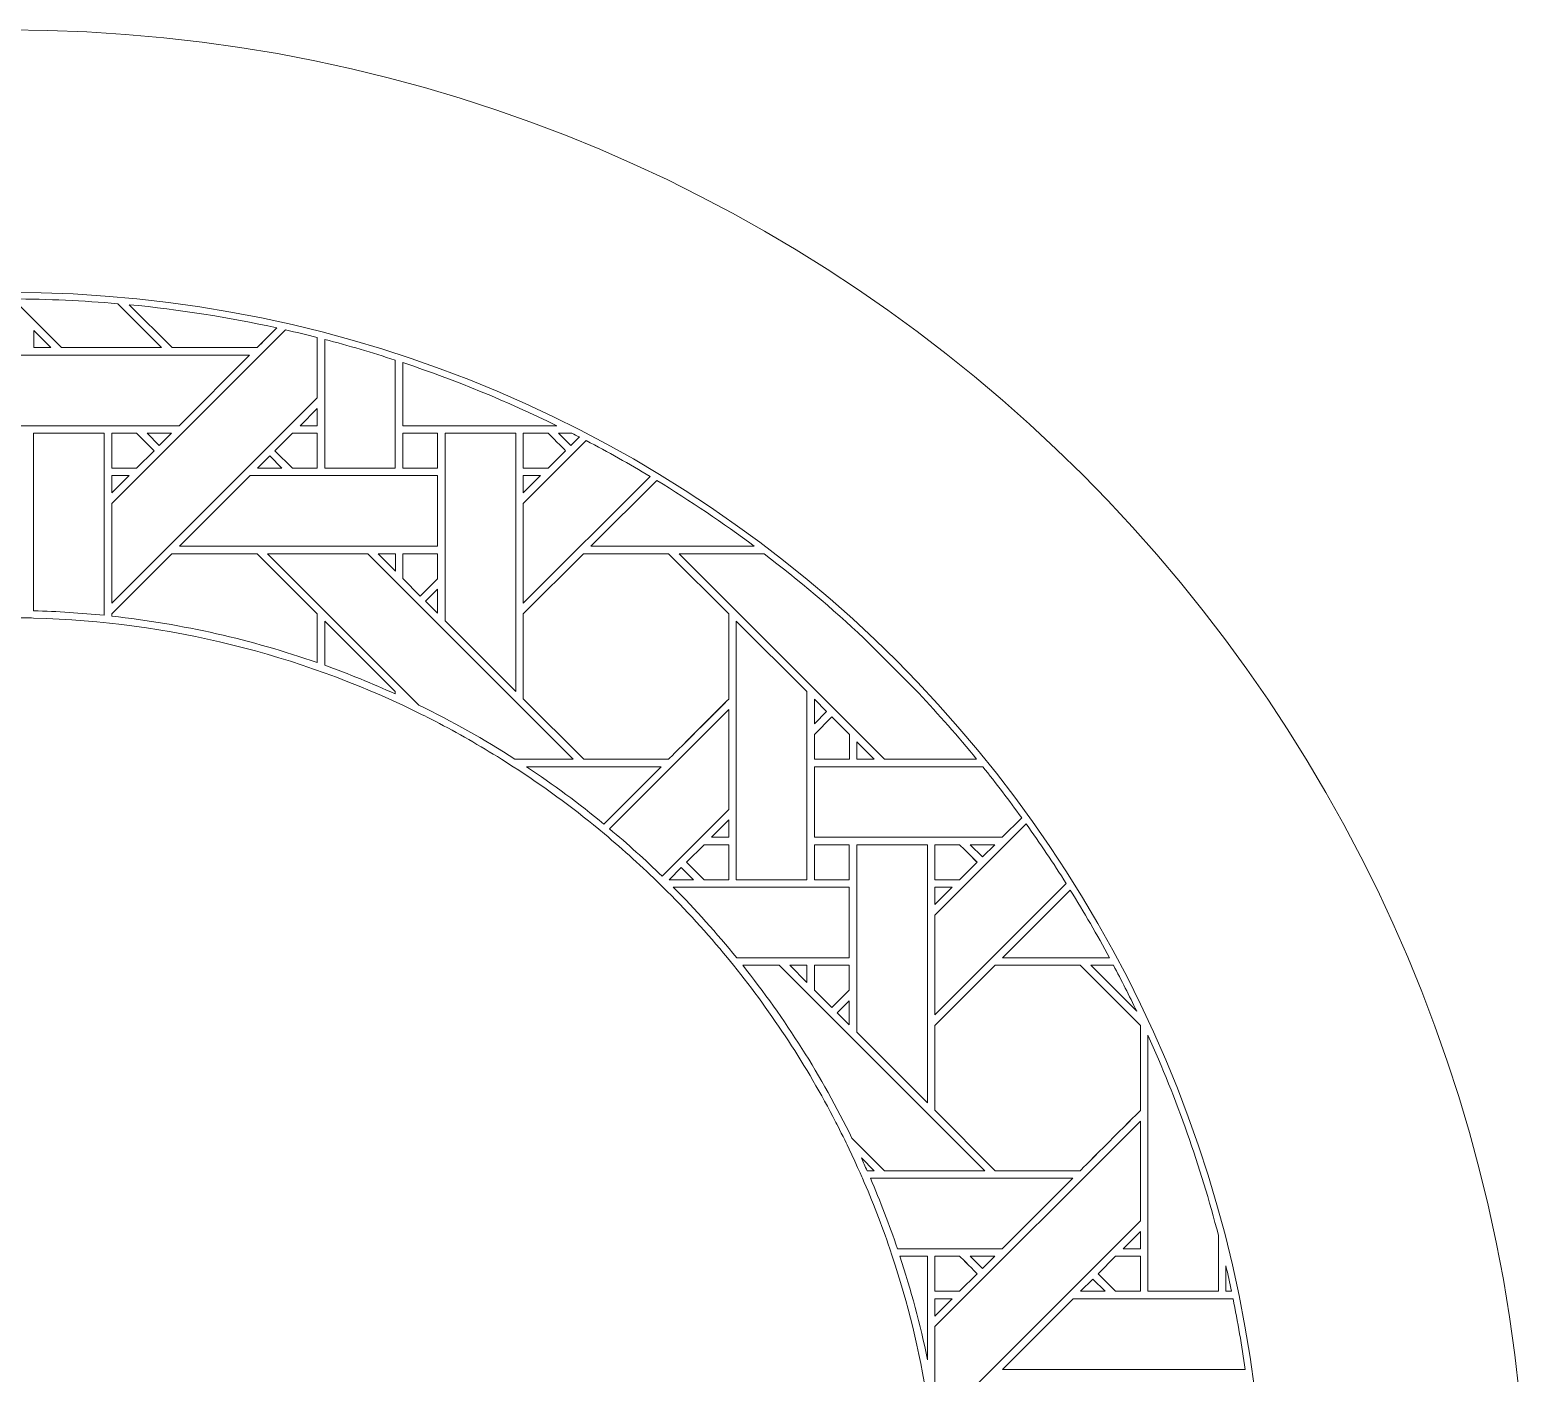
# Model space of a CAD drawing. Header units: inches. Extents: x 8.9 to 15.9, y 4.1 to 14.1.
# Drawn here: x 12.432 to 15.883, y 10.998 to 14.095 of the extents above; entities that cross this region are included whole.
import ezdxf

# ---------------------------------------------------------------- set-up
doc = ezdxf.new("R2010")
doc.units = ezdxf.units.IN
doc.header["$MEASUREMENT"] = 0
doc.layers.add('Design', color=7, linetype='Continuous', lineweight=0)

msp = doc.modelspace()

# ---------------------------------------------------------------- linework, layer by layer
at = {"layer": 'Design'}
for points, knots in [([(12.3829, 14.0948), (10.4499, 14.0948), (8.8829, 12.5278), (8.8829, 10.5948), (8.8829, 10.5948), (8.8829, 4.0948), (8.8829, 4.0948), (8.8829, 4.0948), (15.8829, 4.0948), (15.8829, 4.0948), (15.8829, 4.0948), (15.8829, 10.5948), (15.8829, 10.5948), (15.8829, 12.5278), (14.3159, 14.0948), (12.3829, 14.0948)], [0, 0, 0, 0, 1, 1, 1, 2, 2, 2, 3, 3, 3, 4, 4, 4, 5, 5, 5, 5]), ([(12.3829, 13.4898), (10.7865, 13.4898), (9.4879, 12.1911), (9.4879, 10.5948), (9.4879, 10.5948), (9.4879, 4.6998), (9.4879, 4.6998), (9.4879, 4.6998), (15.2779, 4.6998), (15.2779, 4.6998), (15.2779, 4.6998), (15.2779, 10.5948), (15.2779, 10.5948), (15.2779, 12.1911), (13.9792, 13.4898), (12.3829, 13.4898)], [0, 0, 0, 0, 1, 1, 1, 2, 2, 2, 3, 3, 3, 4, 4, 4, 5, 5, 5, 5]), ([(12.6341, 13.4637), (12.6341, 13.4637), (12.7354, 13.3623), (12.7354, 13.3623), (12.7354, 13.3623), (12.5044, 13.3623), (12.5044, 13.3623), (12.5044, 13.3623), (12.3921, 13.4746), (12.3921, 13.4746), (12.4736, 13.4744), (12.5543, 13.4706), (12.6341, 13.4637)], [0, 0, 0, 0, 1, 1, 1, 2, 2, 2, 3, 3, 3, 4, 4, 4, 4]), ([(13.0008, 13.4078), (12.9778, 13.3849), (12.9588, 13.3659), (12.9553, 13.3624), (12.9553, 13.3624), (12.7596, 13.3624), (12.7596, 13.3624), (12.7596, 13.3624), (12.6607, 13.4613), (12.6607, 13.4613), (12.7762, 13.4502), (12.8897, 13.4322), (13.0008, 13.4078)], [0, 0, 0, 0, 1, 1, 1, 2, 2, 2, 3, 3, 3, 4, 4, 4, 4]), ([(13.0008, 13.4078), (13.0008, 13.4078), (12.9553, 13.3624), (12.9553, 13.3624), (12.9553, 13.3624), (12.7596, 13.3624), (12.7596, 13.3624), (12.7596, 13.3624), (12.6607, 13.4613), (12.6607, 13.4613), (12.7762, 13.4502), (12.8897, 13.4322), (13.0008, 13.4078)], [0, 0, 0, 0, 1, 1, 1, 2, 2, 2, 3, 3, 3, 4, 4, 4, 4]), ([(12.4405, 13.3623), (12.4405, 13.3623), (12.4405, 13.4021), (12.4405, 13.4021), (12.4405, 13.4021), (12.4802, 13.3623), (12.4802, 13.3623), (12.4802, 13.3623), (12.4405, 13.3623), (12.4405, 13.3623)], [0, 0, 0, 0, 1, 1, 1, 2, 2, 2, 3, 3, 3, 3]), ([(13.0941, 13.3858), (13.0941, 13.3858), (13.0941, 13.2465), (13.0941, 13.2465), (13.0941, 13.2465), (12.6204, 12.7729), (12.6204, 12.7729), (12.6204, 12.7729), (12.6204, 13.003), (12.6204, 13.003), (12.6204, 13.003), (13.0209, 13.4034), (13.0209, 13.4034), (13.0454, 13.3978), (13.0698, 13.392), (13.0941, 13.3858)], [0, 0, 0, 0, 1, 1, 1, 2, 2, 2, 3, 3, 3, 4, 4, 4, 5, 5, 5, 5]), ([(13.1112, 13.3814), (13.1661, 13.367), (13.2204, 13.351), (13.274, 13.3335), (13.274, 13.3335), (13.274, 13.0843), (13.274, 13.0843), (13.274, 13.0843), (13.1112, 13.0843), (13.1112, 13.0843), (13.1112, 13.0843), (13.1112, 13.3814), (13.1112, 13.3814)], [0, 0, 0, 0, 1, 1, 1, 2, 2, 2, 3, 3, 3, 4, 4, 4, 4]), ([(12.9382, 13.3451), (12.9382, 13.3451), (12.7755, 13.1824), (12.7755, 13.1824), (12.7755, 13.1824), (12.3425, 13.1824), (12.3425, 13.1824), (12.3425, 13.1824), (12.3425, 13.3451), (12.3425, 13.3451), (12.3425, 13.3451), (12.9382, 13.3451), (12.9382, 13.3451)], [0, 0, 0, 0, 1, 1, 1, 2, 2, 2, 3, 3, 3, 4, 4, 4, 4]), ([(13.2913, 13.3278), (13.4135, 13.2871), (13.532, 13.2384), (13.6463, 13.1824), (13.6463, 13.1824), (13.2913, 13.1824), (13.2913, 13.1824), (13.2913, 13.1824), (13.2913, 13.3278), (13.2913, 13.3278)], [0, 0, 0, 0, 1, 1, 1, 2, 2, 2, 3, 3, 3, 3]), ([(13.0543, 13.1824), (13.0543, 13.1824), (13.0941, 13.2222), (13.0941, 13.2222), (13.0941, 13.2222), (13.0941, 13.1824), (13.0941, 13.1824), (13.0941, 13.1824), (13.0543, 13.1824), (13.0543, 13.1824)], [0, 0, 0, 0, 1, 1, 1, 2, 2, 2, 3, 3, 3, 3]), ([(12.6032, 12.7453), (12.5495, 12.7507), (12.4952, 12.7542), (12.4403, 12.7557), (12.4403, 12.7557), (12.4403, 13.1651), (12.4403, 13.1651), (12.4403, 13.1651), (12.6032, 13.1651), (12.6032, 13.1651), (12.6032, 13.1651), (12.6032, 12.7453), (12.6032, 12.7453)], [0, 0, 0, 0, 1, 1, 1, 2, 2, 2, 3, 3, 3, 4, 4, 4, 4]), ([(12.6204, 13.1651), (12.6204, 13.1651), (12.6775, 13.1651), (12.6775, 13.1651), (12.6826, 13.16), (12.7134, 13.1292), (12.7178, 13.1248), (12.7178, 13.1248), (12.6774, 13.0844), (12.6774, 13.0844), (12.6774, 13.0844), (12.6204, 13.0844), (12.6204, 13.0844), (12.6204, 13.0844), (12.6204, 13.1651), (12.6204, 13.1651)], [0, 0, 0, 0, 1, 1, 1, 2, 2, 2, 3, 3, 3, 4, 4, 4, 5, 5, 5, 5]), ([(12.6204, 13.0844), (12.6204, 13.0844), (12.6204, 13.1651), (12.6204, 13.1651), (12.6204, 13.1651), (12.6775, 13.1651), (12.6775, 13.1651), (12.6828, 13.1598), (12.7136, 13.129), (12.7178, 13.1248), (12.7178, 13.1248), (12.6774, 13.0844), (12.6774, 13.0844), (12.6774, 13.0844), (12.6204, 13.0844), (12.6204, 13.0844)], [0, 0, 0, 0, 1, 1, 1, 2, 2, 2, 3, 3, 3, 4, 4, 4, 5, 5, 5, 5]), ([(12.7018, 13.1651), (12.7018, 13.1651), (12.7583, 13.1651), (12.7583, 13.1651), (12.7583, 13.1651), (12.73, 13.1369), (12.73, 13.1369), (12.73, 13.1369), (12.7018, 13.1651), (12.7018, 13.1651)], [0, 0, 0, 0, 1, 1, 1, 2, 2, 2, 3, 3, 3, 3]), ([(13.0941, 13.1652), (13.0941, 13.1652), (13.0941, 13.0844), (13.0941, 13.0844), (13.0941, 13.0844), (13.037, 13.0844), (13.037, 13.0844), (13.037, 13.0844), (12.9966, 13.1247), (12.9966, 13.1247), (12.9966, 13.1247), (13.037, 13.1652), (13.037, 13.1652), (13.037, 13.1652), (13.0941, 13.1652), (13.0941, 13.1652)], [0, 0, 0, 0, 1, 1, 1, 2, 2, 2, 3, 3, 3, 4, 4, 4, 5, 5, 5, 5]), ([(13.0941, 13.1652), (13.0941, 13.1652), (13.0941, 13.0844), (13.0941, 13.0844), (13.0941, 13.0844), (13.037, 13.0844), (13.037, 13.0844), (13.037, 13.0844), (12.9966, 13.1247), (12.9966, 13.1247), (12.9966, 13.1247), (13.037, 13.1652), (13.037, 13.1652), (13.037, 13.1652), (13.0941, 13.1652), (13.0941, 13.1652)], [0, 0, 0, 0, 1, 1, 1, 2, 2, 2, 3, 3, 3, 4, 4, 4, 5, 5, 5, 5]), ([(13.2913, 13.1651), (13.2913, 13.1651), (13.3715, 13.1651), (13.3715, 13.1651), (13.3715, 13.1651), (13.3715, 13.0844), (13.3715, 13.0844), (13.3715, 13.0844), (13.2913, 13.0844), (13.2913, 13.0844), (13.2913, 13.0844), (13.2913, 13.1651), (13.2913, 13.1651)], [0, 0, 0, 0, 1, 1, 1, 2, 2, 2, 3, 3, 3, 4, 4, 4, 4]), ([(13.2913, 13.1651), (13.2913, 13.1651), (13.3715, 13.1651), (13.3715, 13.1651), (13.3715, 13.1651), (13.3715, 13.0844), (13.3715, 13.0844), (13.3715, 13.0844), (13.2913, 13.0844), (13.2913, 13.0844), (13.2913, 13.0844), (13.2913, 13.1651), (13.2913, 13.1651)], [0, 0, 0, 0, 1, 1, 1, 2, 2, 2, 3, 3, 3, 4, 4, 4, 4]), ([(13.3891, 12.7329), (13.3891, 12.7329), (13.3891, 13.1651), (13.3891, 13.1651), (13.3891, 13.1651), (13.552, 13.1651), (13.552, 13.1651), (13.552, 13.1651), (13.552, 12.57), (13.552, 12.57), (13.552, 12.57), (13.3891, 12.7329), (13.3891, 12.7329)], [0, 0, 0, 0, 1, 1, 1, 2, 2, 2, 3, 3, 3, 4, 4, 4, 4]), ([(13.5691, 13.1651), (13.5691, 13.1651), (13.6262, 13.1651), (13.6262, 13.1651), (13.6313, 13.16), (13.6621, 13.1292), (13.6665, 13.1248), (13.6665, 13.1248), (13.6261, 13.0844), (13.6261, 13.0844), (13.6261, 13.0844), (13.5691, 13.0844), (13.5691, 13.0844), (13.5691, 13.0844), (13.5691, 13.1651), (13.5691, 13.1651)], [0, 0, 0, 0, 1, 1, 1, 2, 2, 2, 3, 3, 3, 4, 4, 4, 5, 5, 5, 5]), ([(13.5691, 13.0844), (13.5691, 13.0844), (13.5691, 13.1651), (13.5691, 13.1651), (13.5691, 13.1651), (13.6262, 13.1651), (13.6262, 13.1651), (13.6313, 13.16), (13.6621, 13.1292), (13.6665, 13.1248), (13.6665, 13.1248), (13.6261, 13.0844), (13.6261, 13.0844), (13.6261, 13.0844), (13.5691, 13.0844), (13.5691, 13.0844)], [0, 0, 0, 0, 1, 1, 1, 2, 2, 2, 3, 3, 3, 4, 4, 4, 5, 5, 5, 5]), ([(13.681, 13.1651), (13.6868, 13.1622), (13.6925, 13.1593), (13.6982, 13.1564), (13.6982, 13.1564), (13.6787, 13.1369), (13.6787, 13.1369), (13.6787, 13.1369), (13.6505, 13.1651), (13.6505, 13.1651), (13.6505, 13.1651), (13.681, 13.1651), (13.681, 13.1651)], [0, 0, 0, 0, 1, 1, 1, 2, 2, 2, 3, 3, 3, 4, 4, 4, 4]), ([(13.8615, 13.0653), (13.8615, 13.0653), (13.5691, 12.7729), (13.5691, 12.7729), (13.5691, 12.7729), (13.5691, 13.003), (13.5691, 13.003), (13.5691, 13.003), (13.7141, 13.148), (13.7141, 13.148), (13.7641, 13.1218), (13.8133, 13.0942), (13.8615, 13.0653)], [0, 0, 0, 0, 1, 1, 1, 2, 2, 2, 3, 3, 3, 4, 4, 4, 4]), ([(13.0127, 13.0843), (13.0127, 13.0843), (12.9562, 13.0843), (12.9562, 13.0843), (12.9562, 13.0843), (12.9845, 13.1126), (12.9845, 13.1126), (12.9845, 13.1126), (13.0127, 13.0843), (13.0127, 13.0843)], [0, 0, 0, 0, 1, 1, 1, 2, 2, 2, 3, 3, 3, 3]), ([(12.6602, 13.0672), (12.6602, 13.0672), (12.6204, 13.0274), (12.6204, 13.0274), (12.6204, 13.0274), (12.6204, 13.0672), (12.6204, 13.0672), (12.6204, 13.0672), (12.6602, 13.0672), (12.6602, 13.0672)], [0, 0, 0, 0, 1, 1, 1, 2, 2, 2, 3, 3, 3, 3]), ([(13.3715, 13.0672), (13.3715, 13.0672), (13.3715, 12.9044), (13.3715, 12.9044), (13.3715, 12.9044), (12.7762, 12.9044), (12.7762, 12.9044), (12.7762, 12.9044), (12.9391, 13.0672), (12.9391, 13.0672), (12.9391, 13.0672), (13.3715, 13.0672), (13.3715, 13.0672)], [0, 0, 0, 0, 1, 1, 1, 2, 2, 2, 3, 3, 3, 4, 4, 4, 4]), ([(13.609, 13.0672), (13.609, 13.0672), (13.5691, 13.0274), (13.5691, 13.0274), (13.5691, 13.0274), (13.5691, 13.0672), (13.5691, 13.0672), (13.5691, 13.0672), (13.609, 13.0672), (13.609, 13.0672)], [0, 0, 0, 0, 1, 1, 1, 2, 2, 2, 3, 3, 3, 3]), ([(14.1015, 12.9044), (14.1015, 12.9044), (13.725, 12.9044), (13.725, 12.9044), (13.725, 12.9044), (13.8768, 13.0562), (13.8768, 13.0562), (13.9542, 13.009), (14.0291, 12.9584), (14.1015, 12.9044)], [0, 0, 0, 0, 1, 1, 1, 2, 2, 2, 3, 3, 3, 3]), ([(12.7591, 12.8873), (12.7591, 12.8873), (12.9553, 12.8873), (12.9553, 12.8873), (12.9553, 12.8873), (13.0941, 12.7485), (13.0941, 12.7485), (13.0941, 12.7485), (13.0941, 12.6361), (13.0941, 12.6361), (12.943, 12.6889), (12.7845, 12.7253), (12.6204, 12.7433), (12.6204, 12.7433), (12.6204, 12.7485), (12.6204, 12.7485), (12.6204, 12.7485), (12.7591, 12.8873), (12.7591, 12.8873)], [0, 0, 0, 0, 1, 1, 1, 2, 2, 2, 3, 3, 3, 4, 4, 4, 5, 5, 5, 6, 6, 6, 6]), ([(12.9553, 12.8873), (12.9553, 12.8873), (13.0941, 12.7485), (13.0941, 12.7485), (13.0941, 12.7485), (13.0941, 12.6361), (13.0941, 12.6361), (12.943, 12.6889), (12.7845, 12.7253), (12.6204, 12.7433), (12.6204, 12.7433), (12.6204, 12.7485), (12.6204, 12.7485), (12.6204, 12.7485), (12.7591, 12.8873), (12.7591, 12.8873), (12.7591, 12.8873), (12.9553, 12.8873), (12.9553, 12.8873)], [0, 0, 0, 0, 1, 1, 1, 2, 2, 2, 3, 3, 3, 4, 4, 4, 5, 5, 5, 6, 6, 6, 6]), ([(13.6841, 12.4136), (13.6841, 12.4136), (13.5499, 12.4136), (13.5499, 12.4136), (13.4788, 12.4594), (13.4048, 12.5011), (13.3283, 12.5384), (13.3283, 12.5384), (12.9795, 12.8872), (12.9795, 12.8872), (12.9795, 12.8872), (13.2105, 12.8872), (13.2105, 12.8872), (13.2105, 12.8872), (13.6841, 12.4136), (13.6841, 12.4136)], [0, 0, 0, 0, 1, 1, 1, 2, 2, 2, 3, 3, 3, 4, 4, 4, 5, 5, 5, 5]), ([(13.2346, 12.8872), (13.2346, 12.8872), (13.2741, 12.8872), (13.2741, 12.8872), (13.2741, 12.8872), (13.2741, 12.8474), (13.2741, 12.8474), (13.2741, 12.8474), (13.2346, 12.8872), (13.2346, 12.8872)], [0, 0, 0, 0, 1, 1, 1, 2, 2, 2, 3, 3, 3, 3]), ([(13.2913, 12.8873), (13.2913, 12.8873), (13.3715, 12.8873), (13.3715, 12.8873), (13.3715, 12.8873), (13.3715, 12.8297), (13.3715, 12.8297), (13.3715, 12.8297), (13.3316, 12.7897), (13.3316, 12.7897), (13.3316, 12.7897), (13.2913, 12.8301), (13.2913, 12.8301), (13.2913, 12.8301), (13.2913, 12.8873), (13.2913, 12.8873)], [0, 0, 0, 0, 1, 1, 1, 2, 2, 2, 3, 3, 3, 4, 4, 4, 5, 5, 5, 5]), ([(13.3715, 12.8297), (13.3715, 12.8297), (13.3316, 12.7897), (13.3316, 12.7897), (13.3316, 12.7897), (13.2913, 12.8301), (13.2913, 12.8301), (13.2913, 12.8301), (13.2913, 12.8873), (13.2913, 12.8873), (13.2913, 12.8873), (13.3715, 12.8873), (13.3715, 12.8873), (13.3715, 12.8873), (13.3715, 12.8297), (13.3715, 12.8297)], [0, 0, 0, 0, 1, 1, 1, 2, 2, 2, 3, 3, 3, 4, 4, 4, 5, 5, 5, 5]), ([(13.5691, 12.7485), (13.5691, 12.7485), (13.7078, 12.8873), (13.7078, 12.8873), (13.7078, 12.8873), (13.904, 12.8873), (13.904, 12.8873), (13.904, 12.8873), (14.0428, 12.7485), (14.0428, 12.7485), (14.0428, 12.7485), (14.0428, 12.5523), (14.0428, 12.5523), (14.025, 12.5344), (13.9131, 12.4226), (13.9041, 12.4136), (13.9041, 12.4136), (13.7084, 12.4136), (13.7084, 12.4136), (13.7084, 12.4136), (13.5691, 12.5529), (13.5691, 12.5529), (13.5691, 12.5529), (13.5691, 12.7485), (13.5691, 12.7485)], [0, 0, 0, 0, 1, 1, 1, 2, 2, 2, 3, 3, 3, 4, 4, 4, 5, 5, 5, 6, 6, 6, 7, 7, 7, 8, 8, 8, 8]), ([(14.0428, 12.5523), (14.0246, 12.534), (13.9128, 12.4224), (13.9041, 12.4136), (13.9041, 12.4136), (13.7084, 12.4136), (13.7084, 12.4136), (13.7084, 12.4136), (13.5691, 12.5529), (13.5691, 12.5529), (13.5691, 12.5529), (13.5691, 12.7485), (13.5691, 12.7485), (13.5691, 12.7485), (13.7078, 12.8873), (13.7078, 12.8873), (13.7078, 12.8873), (13.904, 12.8873), (13.904, 12.8873), (13.904, 12.8873), (14.0428, 12.7485), (14.0428, 12.7485), (14.0428, 12.7485), (14.0428, 12.5523), (14.0428, 12.5523)], [0, 0, 0, 0, 1, 1, 1, 2, 2, 2, 3, 3, 3, 4, 4, 4, 5, 5, 5, 6, 6, 6, 7, 7, 7, 8, 8, 8, 8]), ([(14.354, 12.6925), (14.354, 12.6925), (14.4806, 12.5658), (14.4806, 12.5658), (14.5268, 12.5167), (14.5714, 12.4659), (14.6141, 12.4136), (14.6141, 12.4136), (14.4018, 12.4136), (14.4018, 12.4136), (14.4018, 12.4136), (13.9283, 12.8872), (13.9283, 12.8872), (13.9283, 12.8872), (14.124, 12.8872), (14.124, 12.8872), (14.204, 12.8263), (14.2808, 12.7613), (14.354, 12.6925)], [0, 0, 0, 0, 1, 1, 1, 2, 2, 2, 3, 3, 3, 4, 4, 4, 5, 5, 5, 6, 6, 6, 6]), ([(13.3715, 12.8054), (13.3715, 12.8054), (13.3715, 12.7502), (13.3715, 12.7502), (13.3715, 12.7502), (13.3438, 12.7776), (13.3438, 12.7776), (13.3438, 12.7776), (13.3715, 12.8054), (13.3715, 12.8054)], [0, 0, 0, 0, 1, 1, 1, 2, 2, 2, 3, 3, 3, 3]), ([(14.5279, 10.1668), (14.5279, 10.1668), (14.5279, 5.4498), (14.5279, 5.4498), (14.5279, 5.4498), (10.2379, 5.4498), (10.2379, 5.4498), (10.2379, 5.4498), (10.2383, 10.6261), (10.2383, 10.6289), (10.2392, 10.687), (10.2424, 10.7445), (10.2478, 10.8014), (10.25, 10.8237), (10.2524, 10.8459), (10.2552, 10.868), (10.2604, 10.909), (10.2669, 10.9495), (10.2745, 10.9898), (10.2745, 10.9898), (10.2777, 11.0069), (10.2777, 11.0069), (10.2885, 11.062), (10.3013, 11.1163), (10.3162, 11.1697), (10.3162, 11.1697), (10.321, 11.1869), (10.321, 11.1869), (10.3497, 11.2867), (10.3855, 11.3837), (10.4278, 11.477), (10.4278, 11.477), (10.4473, 11.5188), (10.4524, 11.5293), (10.4622, 11.5494), (10.4723, 11.5693), (10.4827, 11.5891), (10.5091, 11.6392), (10.5373, 11.6882), (10.5674, 11.7359), (10.5705, 11.7407), (10.5766, 11.7505), (10.5766, 11.7505), (10.6194, 11.8172), (10.6659, 11.8813), (10.7156, 11.9427), (10.7156, 11.9427), (10.7229, 11.9518), (10.7229, 11.9518), (10.908, 12.1777), (11.1381, 12.3653), (11.3995, 12.5007), (11.3995, 12.5007), (11.4455, 12.5238), (11.4455, 12.5238), (11.5132, 12.5569), (11.583, 12.5865), (11.6545, 12.6124), (11.6545, 12.6124), (11.6717, 12.6184), (11.6717, 12.6184), (11.8255, 12.6726), (11.9872, 12.7098), (12.1547, 12.7276), (12.1573, 12.7279), (12.1625, 12.7285), (12.1625, 12.7285), (12.2349, 12.7359), (12.3085, 12.7398), (12.3829, 12.7398), (12.3919, 12.7398), (12.4302, 12.7392), (12.4403, 12.739), (12.754, 12.7307), (13.0511, 12.6547), (13.3176, 12.5251), (13.3338, 12.5173), (13.3498, 12.5092), (13.3658, 12.5009), (13.418, 12.4739), (13.469, 12.4447), (13.5186, 12.4136), (13.5186, 12.4136), (13.5458, 12.3963), (13.5458, 12.3963), (13.6142, 12.352), (13.6801, 12.3039), (13.7429, 12.2523), (13.7429, 12.2523), (13.7561, 12.2412), (13.7561, 12.2412), (13.8005, 12.2041), (13.8434, 12.1652), (13.8847, 12.1246), (13.8847, 12.1246), (13.891, 12.1185), (13.891, 12.1185), (13.9433, 12.0668), (13.9929, 12.0124), (14.0396, 11.9557), (14.0396, 11.9557), (14.0535, 11.9385), (14.0535, 11.9385), (14.1434, 11.8269), (14.2225, 11.7061), (14.289, 11.5777), (14.289, 11.5777), (14.3054, 11.5455), (14.3133, 11.5293), (14.3158, 11.5242), (14.3508, 11.4476), (14.3508, 11.4476), (14.374, 11.3944), (14.3951, 11.3402), (14.4139, 11.2849), (14.4139, 11.2849), (14.4196, 11.2676), (14.4196, 11.2676), (14.4552, 11.1604), (14.4824, 11.0494), (14.5007, 10.9354), (14.5078, 10.8912), (14.5135, 10.8465), (14.5179, 10.8014), (14.5244, 10.7334), (14.5279, 10.6645), (14.5279, 10.5948), (14.5279, 10.5948), (14.5279, 10.1668), (14.5279, 10.1668)], [0, 0, 0, 0, 1, 1, 1, 2, 2, 2, 3, 3, 3, 4, 4, 4, 5, 5, 5, 6, 6, 6, 7, 7, 7, 8, 8, 8, 9, 9, 9, 10, 10, 10, 11, 11, 11, 12, 12, 12, 13, 13, 13, 14, 14, 14, 15, 15, 15, 16, 16, 16, 17, 17, 17, 18, 18, 18, 19, 19, 19, 20, 20, 20, 21, 21, 21, 22, 22, 22, 23, 23, 23, 24, 24, 24, 25, 25, 25, 26, 26, 26, 27, 27, 27, 28, 28, 28, 29, 29, 29, 30, 30, 30, 31, 31, 31, 32, 32, 32, 33, 33, 33, 34, 34, 34, 35, 35, 35, 36, 36, 36, 37, 37, 37, 38, 38, 38, 39, 39, 39, 40, 40, 40, 41, 41, 41, 42, 42, 42, 43, 43, 43, 43]), ([(13.274, 12.5641), (13.2208, 12.5882), (13.1665, 12.6102), (13.1112, 12.63), (13.1112, 12.63), (13.1112, 12.7314), (13.1112, 12.7314), (13.1112, 12.7314), (13.274, 12.5693), (13.274, 12.5693), (13.274, 12.5693), (13.274, 12.5641), (13.274, 12.5641)], [0, 0, 0, 0, 1, 1, 1, 2, 2, 2, 3, 3, 3, 4, 4, 4, 4]), ([(14.0599, 12.1356), (14.0599, 12.1356), (14.0599, 12.7314), (14.0599, 12.7314), (14.0599, 12.7314), (14.2227, 12.5693), (14.2227, 12.5693), (14.2227, 12.5693), (14.2227, 12.1356), (14.2227, 12.1356), (14.2227, 12.1356), (14.0599, 12.1356), (14.0599, 12.1356)], [0, 0, 0, 0, 1, 1, 1, 2, 2, 2, 3, 3, 3, 4, 4, 4, 4]), ([(14.0428, 12.2978), (14.0428, 12.2978), (13.8889, 12.1439), (13.8889, 12.1439), (13.8499, 12.1817), (13.8096, 12.2182), (13.7679, 12.253), (13.7679, 12.253), (14.0428, 12.5279), (14.0428, 12.5279), (14.0428, 12.5279), (14.0428, 12.2978), (14.0428, 12.2978)], [0, 0, 0, 0, 1, 1, 1, 2, 2, 2, 3, 3, 3, 4, 4, 4, 4]), ([(14.24, 12.495), (14.24, 12.495), (14.24, 12.5518), (14.24, 12.5518), (14.24, 12.5518), (14.2682, 12.5232), (14.2682, 12.5232), (14.2682, 12.5232), (14.24, 12.495), (14.24, 12.495)], [0, 0, 0, 0, 1, 1, 1, 2, 2, 2, 3, 3, 3, 3]), ([(14.24, 12.4707), (14.24, 12.4707), (14.2803, 12.511), (14.2803, 12.511), (14.2803, 12.511), (14.3207, 12.4707), (14.3207, 12.4707), (14.3207, 12.4707), (14.3207, 12.4134), (14.3207, 12.4134), (14.3207, 12.4134), (14.24, 12.4134), (14.24, 12.4134), (14.24, 12.4134), (14.24, 12.4707), (14.24, 12.4707)], [0, 0, 0, 0, 1, 1, 1, 2, 2, 2, 3, 3, 3, 4, 4, 4, 5, 5, 5, 5]), ([(14.2803, 12.511), (14.2803, 12.511), (14.3207, 12.4707), (14.3207, 12.4707), (14.3207, 12.4707), (14.3207, 12.4134), (14.3207, 12.4134), (14.3207, 12.4134), (14.24, 12.4134), (14.24, 12.4134), (14.24, 12.4134), (14.24, 12.4707), (14.24, 12.4707), (14.24, 12.4707), (14.2803, 12.511), (14.2803, 12.511)], [0, 0, 0, 0, 1, 1, 1, 2, 2, 2, 3, 3, 3, 4, 4, 4, 5, 5, 5, 5]), ([(14.3379, 12.4136), (14.3379, 12.4136), (14.3379, 12.4534), (14.3379, 12.4534), (14.3379, 12.4534), (14.3776, 12.4136), (14.3776, 12.4136), (14.3776, 12.4136), (14.3379, 12.4136), (14.3379, 12.4136)], [0, 0, 0, 0, 1, 1, 1, 2, 2, 2, 3, 3, 3, 3]), ([(13.5761, 12.3963), (13.5761, 12.3963), (13.887, 12.3963), (13.887, 12.3963), (13.887, 12.3963), (13.7547, 12.2641), (13.7547, 12.2641), (13.6976, 12.3112), (13.6379, 12.3553), (13.5761, 12.3963)], [0, 0, 0, 0, 1, 1, 1, 2, 2, 2, 3, 3, 3, 3]), ([(14.7179, 12.2785), (14.7179, 12.2785), (14.673, 12.2336), (14.673, 12.2336), (14.673, 12.2336), (14.24, 12.2336), (14.24, 12.2336), (14.24, 12.2336), (14.24, 12.3963), (14.24, 12.3963), (14.24, 12.3963), (14.628, 12.3963), (14.628, 12.3963), (14.6589, 12.3579), (14.6889, 12.3186), (14.7179, 12.2785)], [0, 0, 0, 0, 1, 1, 1, 2, 2, 2, 3, 3, 3, 4, 4, 4, 5, 5, 5, 5]), ([(14.003, 12.2337), (14.003, 12.2337), (14.0428, 12.2734), (14.0428, 12.2734), (14.0428, 12.2734), (14.0428, 12.2337), (14.0428, 12.2337), (14.0428, 12.2337), (14.003, 12.2337), (14.003, 12.2337)], [0, 0, 0, 0, 1, 1, 1, 2, 2, 2, 3, 3, 3, 3]), ([(14.8205, 12.1268), (14.8205, 12.1268), (14.5179, 11.8242), (14.5179, 11.8242), (14.5179, 11.8242), (14.5179, 12.0543), (14.5179, 12.0543), (14.5179, 12.0543), (14.7281, 12.2645), (14.7281, 12.2645), (14.7602, 12.2196), (14.7909, 12.1736), (14.8205, 12.1268)], [0, 0, 0, 0, 1, 1, 1, 2, 2, 2, 3, 3, 3, 4, 4, 4, 4]), ([(14.0428, 12.1356), (14.0428, 12.1356), (13.9857, 12.1356), (13.9857, 12.1356), (13.9857, 12.1356), (13.9453, 12.176), (13.9453, 12.176), (13.9453, 12.176), (13.9858, 12.2164), (13.9858, 12.2164), (13.9858, 12.2164), (14.0428, 12.2164), (14.0428, 12.2164), (14.0428, 12.2164), (14.0428, 12.1356), (14.0428, 12.1356)], [0, 0, 0, 0, 1, 1, 1, 2, 2, 2, 3, 3, 3, 4, 4, 4, 5, 5, 5, 5]), ([(14.0428, 12.1356), (14.0428, 12.1356), (13.9857, 12.1356), (13.9857, 12.1356), (13.9857, 12.1356), (13.9453, 12.176), (13.9453, 12.176), (13.9453, 12.176), (13.9858, 12.2164), (13.9858, 12.2164), (13.9858, 12.2164), (14.0428, 12.2164), (14.0428, 12.2164), (14.0428, 12.2164), (14.0428, 12.1356), (14.0428, 12.1356)], [0, 0, 0, 0, 1, 1, 1, 2, 2, 2, 3, 3, 3, 4, 4, 4, 5, 5, 5, 5]), ([(14.24, 12.2164), (14.24, 12.2164), (14.3203, 12.2164), (14.3203, 12.2164), (14.3203, 12.2164), (14.3203, 12.1356), (14.3203, 12.1356), (14.3203, 12.1356), (14.24, 12.1356), (14.24, 12.1356), (14.24, 12.1356), (14.24, 12.2164), (14.24, 12.2164)], [0, 0, 0, 0, 1, 1, 1, 2, 2, 2, 3, 3, 3, 4, 4, 4, 4]), ([(14.3203, 12.1356), (14.3203, 12.1356), (14.24, 12.1356), (14.24, 12.1356), (14.24, 12.1356), (14.24, 12.2164), (14.24, 12.2164), (14.24, 12.2164), (14.3203, 12.2164), (14.3203, 12.2164), (14.3203, 12.2164), (14.3203, 12.1356), (14.3203, 12.1356)], [0, 0, 0, 0, 1, 1, 1, 2, 2, 2, 3, 3, 3, 4, 4, 4, 4]), ([(14.3378, 11.7842), (14.3378, 11.7842), (14.3378, 12.2164), (14.3378, 12.2164), (14.3378, 12.2164), (14.5007, 12.2164), (14.5007, 12.2164), (14.5007, 12.2164), (14.5007, 11.6213), (14.5007, 11.6213), (14.5007, 11.6213), (14.3378, 11.7842), (14.3378, 11.7842)], [0, 0, 0, 0, 1, 1, 1, 2, 2, 2, 3, 3, 3, 4, 4, 4, 4]), ([(14.5179, 12.2164), (14.5179, 12.2164), (14.5749, 12.2164), (14.5749, 12.2164), (14.5801, 12.2113), (14.6108, 12.1805), (14.6153, 12.1761), (14.6153, 12.1761), (14.5748, 12.1356), (14.5748, 12.1356), (14.5748, 12.1356), (14.5179, 12.1356), (14.5179, 12.1356), (14.5179, 12.1356), (14.5179, 12.2164), (14.5179, 12.2164)], [0, 0, 0, 0, 1, 1, 1, 2, 2, 2, 3, 3, 3, 4, 4, 4, 5, 5, 5, 5]), ([(14.6153, 12.1761), (14.6153, 12.1761), (14.5748, 12.1356), (14.5748, 12.1356), (14.5748, 12.1356), (14.5179, 12.1356), (14.5179, 12.1356), (14.5179, 12.1356), (14.5179, 12.2164), (14.5179, 12.2164), (14.5179, 12.2164), (14.5749, 12.2164), (14.5749, 12.2164), (14.5802, 12.2112), (14.611, 12.1803), (14.6153, 12.1761)], [0, 0, 0, 0, 1, 1, 1, 2, 2, 2, 3, 3, 3, 4, 4, 4, 5, 5, 5, 5]), ([(14.5993, 12.2164), (14.5993, 12.2164), (14.6558, 12.2164), (14.6558, 12.2164), (14.6558, 12.2164), (14.6275, 12.1882), (14.6275, 12.1882), (14.6275, 12.1882), (14.5993, 12.2164), (14.5993, 12.2164)], [0, 0, 0, 0, 1, 1, 1, 2, 2, 2, 3, 3, 3, 3]), ([(13.905, 12.1356), (13.905, 12.1356), (13.9332, 12.1639), (13.9332, 12.1639), (13.9332, 12.1639), (13.9614, 12.1356), (13.9614, 12.1356), (13.9614, 12.1356), (13.905, 12.1356), (13.905, 12.1356)], [0, 0, 0, 0, 1, 1, 1, 2, 2, 2, 3, 3, 3, 3]), ([(14.3203, 12.1185), (14.3203, 12.1185), (14.3203, 11.9557), (14.3203, 11.9557), (14.3203, 11.9557), (14.061, 11.9557), (14.061, 11.9557), (14.015, 12.0123), (13.9662, 12.0667), (13.9147, 12.1185), (13.9147, 12.1185), (14.3203, 12.1185), (14.3203, 12.1185)], [0, 0, 0, 0, 1, 1, 1, 2, 2, 2, 3, 3, 3, 4, 4, 4, 4]), ([(14.5577, 12.1185), (14.5577, 12.1185), (14.5179, 12.0786), (14.5179, 12.0786), (14.5179, 12.0786), (14.5179, 12.1185), (14.5179, 12.1185), (14.5179, 12.1185), (14.5577, 12.1185), (14.5577, 12.1185)], [0, 0, 0, 0, 1, 1, 1, 2, 2, 2, 3, 3, 3, 3]), ([(14.9204, 11.9557), (14.9204, 11.9557), (14.6737, 11.9557), (14.6737, 11.9557), (14.6737, 11.9557), (14.8299, 12.1118), (14.8299, 12.1118), (14.8616, 12.0607), (14.8919, 12.0087), (14.9204, 11.9557)], [0, 0, 0, 0, 1, 1, 1, 2, 2, 2, 3, 3, 3, 3]), ([(14.6329, 11.4649), (14.6329, 11.4649), (14.4018, 11.4649), (14.4018, 11.4649), (14.4018, 11.4649), (14.3265, 11.5402), (14.3265, 11.5402), (14.2571, 11.6824), (14.1725, 11.8158), (14.0748, 11.9385), (14.0748, 11.9385), (14.1592, 11.9385), (14.1592, 11.9385), (14.1592, 11.9385), (14.6329, 11.4649), (14.6329, 11.4649)], [0, 0, 0, 0, 1, 1, 1, 2, 2, 2, 3, 3, 3, 4, 4, 4, 5, 5, 5, 5]), ([(14.1833, 11.9385), (14.1833, 11.9385), (14.2228, 11.9385), (14.2228, 11.9385), (14.2228, 11.9385), (14.2228, 11.8987), (14.2228, 11.8987), (14.2228, 11.8987), (14.1833, 11.9385), (14.1833, 11.9385)], [0, 0, 0, 0, 1, 1, 1, 2, 2, 2, 3, 3, 3, 3]), ([(14.24, 11.9385), (14.24, 11.9385), (14.3203, 11.9385), (14.3203, 11.9385), (14.3203, 11.9385), (14.3203, 11.8809), (14.3203, 11.8809), (14.3203, 11.8809), (14.2803, 11.841), (14.2803, 11.841), (14.2803, 11.841), (14.24, 11.8813), (14.24, 11.8813), (14.24, 11.8813), (14.24, 11.9385), (14.24, 11.9385)], [0, 0, 0, 0, 1, 1, 1, 2, 2, 2, 3, 3, 3, 4, 4, 4, 5, 5, 5, 5]), ([(14.2803, 11.841), (14.2803, 11.841), (14.24, 11.8813), (14.24, 11.8813), (14.24, 11.8813), (14.24, 11.9385), (14.24, 11.9385), (14.24, 11.9385), (14.3203, 11.9385), (14.3203, 11.9385), (14.3203, 11.9385), (14.3203, 11.8809), (14.3203, 11.8809), (14.3203, 11.8809), (14.2803, 11.841), (14.2803, 11.841)], [0, 0, 0, 0, 1, 1, 1, 2, 2, 2, 3, 3, 3, 4, 4, 4, 5, 5, 5, 5]), ([(14.5179, 11.7998), (14.5179, 11.7998), (14.6566, 11.9385), (14.6566, 11.9385), (14.6566, 11.9385), (14.8528, 11.9385), (14.8528, 11.9385), (14.8528, 11.9385), (14.9915, 11.7998), (14.9915, 11.7998), (14.9915, 11.7998), (14.9915, 11.6036), (14.9915, 11.6036), (14.9737, 11.5857), (14.8618, 11.4739), (14.8528, 11.4649), (14.8528, 11.4649), (14.6571, 11.4649), (14.6571, 11.4649), (14.6571, 11.4649), (14.5179, 11.6041), (14.5179, 11.6041), (14.5179, 11.6041), (14.5179, 11.7998), (14.5179, 11.7998)], [0, 0, 0, 0, 1, 1, 1, 2, 2, 2, 3, 3, 3, 4, 4, 4, 5, 5, 5, 6, 6, 6, 7, 7, 7, 8, 8, 8, 8]), ([(14.9915, 11.6036), (14.9737, 11.5856), (14.8617, 11.4739), (14.8528, 11.4649), (14.8528, 11.4649), (14.6571, 11.4649), (14.6571, 11.4649), (14.6571, 11.4649), (14.5179, 11.6041), (14.5179, 11.6041), (14.5179, 11.6041), (14.5179, 11.7998), (14.5179, 11.7998), (14.5179, 11.7998), (14.6566, 11.9385), (14.6566, 11.9385), (14.6566, 11.9385), (14.8528, 11.9385), (14.8528, 11.9385), (14.8528, 11.9385), (14.9915, 11.7998), (14.9915, 11.7998), (14.9915, 11.7998), (14.9915, 11.6036), (14.9915, 11.6036)], [0, 0, 0, 0, 1, 1, 1, 2, 2, 2, 3, 3, 3, 4, 4, 4, 5, 5, 5, 6, 6, 6, 7, 7, 7, 8, 8, 8, 8]), ([(14.983, 11.8325), (14.983, 11.8325), (14.877, 11.9385), (14.877, 11.9385), (14.877, 11.9385), (14.9295, 11.9385), (14.9295, 11.9385), (14.948, 11.9036), (14.9659, 11.8683), (14.983, 11.8325)], [0, 0, 0, 0, 1, 1, 1, 2, 2, 2, 3, 3, 3, 3]), ([(14.3203, 11.8567), (14.3203, 11.8567), (14.3203, 11.8015), (14.3203, 11.8015), (14.3203, 11.8015), (14.2925, 11.8289), (14.2925, 11.8289), (14.2925, 11.8289), (14.3203, 11.8567), (14.3203, 11.8567)], [0, 0, 0, 0, 1, 1, 1, 2, 2, 2, 3, 3, 3, 3]), ([(15.0087, 11.7775), (15.0754, 11.6298), (15.1301, 11.4755), (15.1714, 11.3159), (15.1714, 11.3159), (15.1714, 11.1869), (15.1714, 11.1869), (15.1714, 11.1869), (15.0087, 11.1869), (15.0087, 11.1869), (15.0087, 11.1869), (15.0087, 11.7775), (15.0087, 11.7775)], [0, 0, 0, 0, 1, 1, 1, 2, 2, 2, 3, 3, 3, 4, 4, 4, 4]), ([(14.5253, 10.8829), (14.523, 10.8999), (14.5205, 10.9169), (14.5179, 10.9339), (14.5179, 10.9339), (14.5179, 11.1055), (14.5179, 11.1055), (14.5179, 11.1055), (14.9915, 11.5791), (14.9915, 11.5791), (14.9915, 11.5791), (14.9915, 11.3491), (14.9915, 11.3491), (14.9915, 11.3491), (14.5253, 10.8829), (14.5253, 10.8829)], [0, 0, 0, 0, 1, 1, 1, 2, 2, 2, 3, 3, 3, 4, 4, 4, 5, 5, 5, 5]), ([(14.3483, 11.4943), (14.3483, 11.4943), (14.3776, 11.4649), (14.3776, 11.4649), (14.3776, 11.4649), (14.3615, 11.4649), (14.3615, 11.4649), (14.3571, 11.4747), (14.3527, 11.4845), (14.3483, 11.4943)], [0, 0, 0, 0, 1, 1, 1, 2, 2, 2, 3, 3, 3, 3]), ([(14.673, 11.2849), (14.673, 11.2849), (14.4315, 11.2849), (14.4315, 11.2849), (14.4129, 11.3402), (14.3919, 11.3944), (14.369, 11.4476), (14.369, 11.4476), (14.8357, 11.4476), (14.8357, 11.4476), (14.8357, 11.4476), (14.673, 11.2849), (14.673, 11.2849)], [0, 0, 0, 0, 1, 1, 1, 2, 2, 2, 3, 3, 3, 4, 4, 4, 4]), ([(14.9915, 11.3247), (14.9915, 11.3247), (14.9915, 11.2849), (14.9915, 11.2849), (14.9915, 11.2849), (14.9517, 11.2849), (14.9517, 11.2849), (14.9517, 11.2849), (14.9915, 11.3247), (14.9915, 11.3247)], [0, 0, 0, 0, 1, 1, 1, 2, 2, 2, 3, 3, 3, 3]), ([(14.5007, 11.029), (14.4841, 11.1103), (14.4627, 11.1899), (14.4372, 11.2676), (14.4372, 11.2676), (14.5007, 11.2676), (14.5007, 11.2676), (14.5007, 11.2676), (14.5007, 11.029), (14.5007, 11.029)], [0, 0, 0, 0, 1, 1, 1, 2, 2, 2, 3, 3, 3, 3]), ([(14.5179, 11.2677), (14.5179, 11.2677), (14.5749, 11.2677), (14.5749, 11.2677), (14.5801, 11.2626), (14.6108, 11.2317), (14.6153, 11.2273), (14.6153, 11.2273), (14.5748, 11.1869), (14.5748, 11.1869), (14.5748, 11.1869), (14.5179, 11.1869), (14.5179, 11.1869), (14.5179, 11.1869), (14.5179, 11.2677), (14.5179, 11.2677)], [0, 0, 0, 0, 1, 1, 1, 2, 2, 2, 3, 3, 3, 4, 4, 4, 5, 5, 5, 5]), ([(14.6153, 11.2273), (14.6153, 11.2273), (14.5748, 11.1869), (14.5748, 11.1869), (14.5748, 11.1869), (14.5179, 11.1869), (14.5179, 11.1869), (14.5179, 11.1869), (14.5179, 11.2677), (14.5179, 11.2677), (14.5179, 11.2677), (14.5749, 11.2677), (14.5749, 11.2677), (14.58, 11.2627), (14.6107, 11.2319), (14.6153, 11.2273)], [0, 0, 0, 0, 1, 1, 1, 2, 2, 2, 3, 3, 3, 4, 4, 4, 5, 5, 5, 5]), ([(14.5993, 11.2676), (14.5993, 11.2676), (14.6557, 11.2676), (14.6557, 11.2676), (14.6557, 11.2676), (14.6275, 11.2395), (14.6275, 11.2395), (14.6275, 11.2395), (14.5993, 11.2676), (14.5993, 11.2676)], [0, 0, 0, 0, 1, 1, 1, 2, 2, 2, 3, 3, 3, 3]), ([(14.9915, 11.1869), (14.9915, 11.1869), (14.9344, 11.1869), (14.9344, 11.1869), (14.9344, 11.1869), (14.8941, 11.2273), (14.8941, 11.2273), (14.8941, 11.2273), (14.9345, 11.2677), (14.9345, 11.2677), (14.9345, 11.2677), (14.9915, 11.2677), (14.9915, 11.2677), (14.9915, 11.2677), (14.9915, 11.1869), (14.9915, 11.1869)], [0, 0, 0, 0, 1, 1, 1, 2, 2, 2, 3, 3, 3, 4, 4, 4, 5, 5, 5, 5]), ([(14.9915, 11.1869), (14.9915, 11.1869), (14.9344, 11.1869), (14.9344, 11.1869), (14.9344, 11.1869), (14.8941, 11.2273), (14.8941, 11.2273), (14.8941, 11.2273), (14.9345, 11.2677), (14.9345, 11.2677), (14.9345, 11.2677), (14.9915, 11.2677), (14.9915, 11.2677), (14.9915, 11.2677), (14.9915, 11.1869), (14.9915, 11.1869)], [0, 0, 0, 0, 1, 1, 1, 2, 2, 2, 3, 3, 3, 4, 4, 4, 5, 5, 5, 5]), ([(15.1887, 11.2453), (15.1932, 11.2259), (15.1974, 11.2064), (15.2015, 11.1869), (15.2015, 11.1869), (15.1887, 11.1869), (15.1887, 11.1869), (15.1887, 11.1869), (15.1887, 11.2453), (15.1887, 11.2453)], [0, 0, 0, 0, 1, 1, 1, 2, 2, 2, 3, 3, 3, 3]), ([(14.8819, 11.2151), (14.8819, 11.2151), (14.9102, 11.1869), (14.9102, 11.1869), (14.9102, 11.1869), (14.8537, 11.1869), (14.8537, 11.1869), (14.8537, 11.1869), (14.8819, 11.2151), (14.8819, 11.2151)], [0, 0, 0, 0, 1, 1, 1, 2, 2, 2, 3, 3, 3, 3]), ([(14.5577, 11.1697), (14.5577, 11.1697), (14.5179, 11.1299), (14.5179, 11.1299), (14.5179, 11.1299), (14.5179, 11.1697), (14.5179, 11.1697), (14.5179, 11.1697), (14.5577, 11.1697), (14.5577, 11.1697)], [0, 0, 0, 0, 1, 1, 1, 2, 2, 2, 3, 3, 3, 3]), ([(15.2332, 11.0069), (15.2332, 11.0069), (14.6737, 11.0069), (14.6737, 11.0069), (14.6737, 11.0069), (14.8365, 11.1697), (14.8365, 11.1697), (14.8365, 11.1697), (15.2051, 11.1697), (15.2051, 11.1697), (15.2161, 11.116), (15.2254, 11.0617), (15.2332, 11.0069)], [0, 0, 0, 0, 1, 1, 1, 2, 2, 2, 3, 3, 3, 4, 4, 4, 4])]:
    msp.add_open_spline(points, degree=3, knots=knots, dxfattribs=at)

doc.saveas('drawing.dxf')
